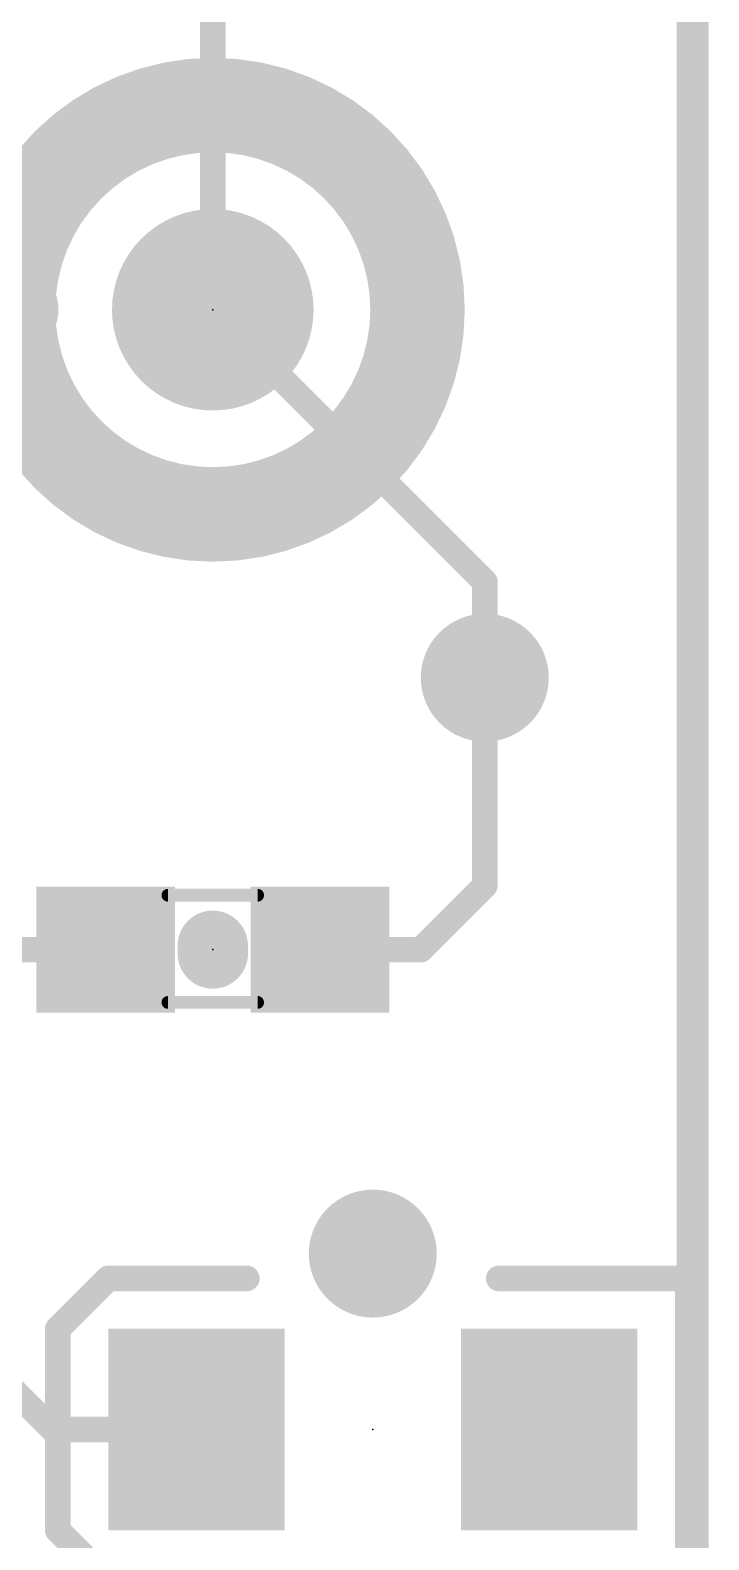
# Model space of a CAD drawing. Extents: x -2.8 to 25.5, y -2.5 to 56.
# Drawn here: x 20.14 to 25.53, y 30.87 to 42.86 of the extents above; entities that cross this region are included whole.
import ezdxf

# ---------------------------------------------------------------- set-up
doc = ezdxf.new("R2010")
doc.units = 0
for name, color, linetype in [('1', 12, 'CONTINUOUS'), ('16', 132, 'CONTINUOUS'), ('18', 110, 'CONTINUOUS'), ('20', 53, 'CONTINUOUS'), ('21', 41, 'CONTINUOUS'), ('23', 53, 'CONTINUOUS'), ('51', 53, 'CONTINUOUS')]:
    doc.layers.add(name, color=color, linetype=linetype)

# ---------------------------------------------------------------- blocks, each defined once
blk = doc.blocks.new('RECT')
blk.add_solid([(-0.5, -0.5), (0.5, -0.5), (-0.5, 0.5), (0.5, 0.5)])
blk = doc.blocks.new('PIE')
at = {"const_width": 0.5}
blk.add_lwpolyline([(0, -0.25, 1), (0, 0.25, 1), (0, -0.25)], format="xyb", dxfattribs=at)
blk = doc.blocks.new('ROUNDV')
at = {"const_width": 0.5}
blk.add_lwpolyline([(0, -0.25, 1), (0, 0.25, 1), (0, -0.25)], format="xyb", dxfattribs=at)

msp = doc.modelspace()

# ---------------------------------------------------------------- linework, layer by layer
at = {"layer": '1'}
for points, const_width in [([(25.4, 55.88), (25.4, 0)], 0.254), ([(23.749, 36.068), (23.749, 37.719)], 0.2032), ([(23.241, 35.56), (23.749, 36.068)], 0.2032), ([(19.431, 35.56), (20.74, 35.56)], 0.2032), ([(22.44, 35.56), (22.86, 35.56)], 0.254), ([(22.44, 35.56), (23.241, 35.56)], 0.2032), ([(18.415, 33.655), (20.32, 31.75)], 0.2032), ([(20.32, 31.75), (21.46, 31.75)], 0.2032)]:
    msp.add_lwpolyline(points, dxfattribs=dict(at, const_width=const_width))
for points, const_width in [([(21.59, 39.015, 1), (21.59, 42.265, 1), (21.59, 39.015)], 0.75), ([(23.7998, 37.719, 1), (23.6982, 37.719)], 0.1016), ([(23.6982, 36.068, 1), (23.7998, 36.068)], 0.1016), ([(23.7849, 36.0321, 1), (23.7131, 36.1039)], 0.1016), ([(20.74, 35.5092, 1), (20.74, 35.6108)], 0.1016), ([(22.44, 35.6235, 1), (22.44, 35.4965)], 0.127), ([(22.44, 35.6108, 1), (22.44, 35.5092)], 0.1016), ([(22.86, 35.4965, 1), (22.86, 35.6235)], 0.127), ([(23.2051, 35.5959, 1), (23.2769, 35.5241)], 0.1016), ([(23.241, 35.5092, 1), (23.241, 35.6108)], 0.1016), ([(20.32, 31.8008, 1), (20.32, 31.6992)], 0.1016), ([(20.2841, 31.7141, 1), (20.3559, 31.7859)], 0.1016), ([(21.46, 31.6992, 1), (21.46, 31.8008)], 0.1016)]:
    msp.add_lwpolyline(points, format="xyb", dxfattribs=dict(at, const_width=const_width))
at = {"layer": '16'}
for points, const_width in [([(25.4, 55.88), (25.4, 0)], 0.254), ([(21.59, 40.64), (21.59, 44.45)], 0.2032), ([(23.749, 38.481), (21.59, 40.64)], 0.2032), ([(23.749, 37.719), (23.749, 38.481)], 0.2032)]:
    msp.add_lwpolyline(points, dxfattribs=dict(at, const_width=const_width))
at = {"layer": '16', "const_width": 0.1016}
for points in [[(21.6259, 40.6759, 1), (21.5541, 40.6041)], [(21.5392, 40.64, 1), (21.6408, 40.64)], [(23.7998, 38.481, 1), (23.6982, 38.481)], [(23.7131, 38.4451, 1), (23.7849, 38.5169)], [(23.6982, 37.719, 1), (23.7998, 37.719)]]:
    msp.add_lwpolyline(points, format="xyb", dxfattribs=at)
at = {"layer": '20', "const_width": 0.254}
msp.add_lwpolyline([(25.4, 55.88), (25.4, 0)], dxfattribs=at)
at = {"layer": '21'}
for points, const_width in [([(21.59, 35.5905), (21.59, 35.5295)], 0.5588), ([(20.76, 32.95), (20.36, 32.55)], 0.2032), ([(21.86, 32.95), (20.76, 32.95)], 0.2032), ([(23.86, 32.95), (25.36, 32.95)], 0.2032), ([(25.36, 32.95), (25.36, 30.55)], 0.2032), ([(20.36, 32.55), (20.36, 30.95)], 0.2032), ([(20.36, 30.95), (20.76, 30.55)], 0.2032)]:
    msp.add_lwpolyline(points, dxfattribs=dict(at, const_width=const_width))
for points, const_width in [([(21.7297, 35.5905, 1), (21.4503, 35.5905)], 0.2794), ([(21.4503, 35.5295, 1), (21.7297, 35.5295)], 0.2794), ([(20.76, 33.0008, 1), (20.76, 32.8992)], 0.1016), ([(20.7959, 32.9141, 1), (20.7241, 32.9859)], 0.1016), ([(21.86, 32.8992, 1), (21.86, 33.0008)], 0.1016), ([(23.86, 33.0008, 1), (23.86, 32.8992)], 0.1016), ([(25.4108, 32.95, 1), (25.3092, 32.95)], 0.1016), ([(25.36, 32.8992, 1), (25.36, 33.0008)], 0.1016), ([(20.4108, 32.55, 1), (20.3092, 32.55)], 0.1016), ([(20.3241, 32.5859, 1), (20.3959, 32.5141)], 0.1016), ([(20.3959, 30.9859, 1), (20.3241, 30.9141)], 0.1016), ([(20.3092, 30.95, 1), (20.4108, 30.95)], 0.1016)]:
    msp.add_lwpolyline(points, format="xyb", dxfattribs=dict(at, const_width=const_width))
at = {"layer": '23'}
for p in [(21.59, 40.64), (21.59, 35.56), (22.86, 31.75)]:
    msp.add_point(p, dxfattribs=at)
at = {"layer": '51', "const_width": 0.1016}
for points in [[(21.234, 35.992), (21.946, 35.992)], [(21.234, 35.141), (21.946, 35.141)]]:
    msp.add_lwpolyline(points, dxfattribs=at)
at = {"layer": '51', "const_width": 0.0508}
for points in [[(21.234, 36.0174, 1), (21.234, 35.9666)], [(21.946, 35.9666, 1), (21.946, 36.0174)], [(21.234, 35.1664, 1), (21.234, 35.1156)], [(21.946, 35.1156, 1), (21.946, 35.1664)]]:
    msp.add_lwpolyline(points, format="xyb", dxfattribs=at)

# ---------------------------------------------------------------- block references
at = {"layer": '1'}
for p, xscale, yscale in [((21.59, 40.64), 1.6, 1.6), ((19.99, 40.64), 0.75, 0.75)]:
    msp.add_blockref('PIE', p, dxfattribs=dict(at, xscale=xscale, yscale=yscale))
at = {"layer": '1', "xscale": 1.1}
for p in [(20.74, 35.56), (22.44, 35.56)]:
    msp.add_blockref('RECT', p, dxfattribs=at)
at = {"layer": '1', "xscale": 1.6, "yscale": 1.4, "rotation": 270}
for p in [(21.46, 31.75), (24.26, 31.75)]:
    msp.add_blockref('RECT', p, dxfattribs=at)
at = {"layer": '18', "xscale": 1.016, "yscale": 1.016}
for p in [(21.59, 40.64), (21.59, 40.64), (23.749, 37.719), (23.749, 37.719), (22.86, 33.147), (22.86, 33.147)]:
    msp.add_blockref('ROUNDV', p, dxfattribs=at)
at = {"layer": '51', "xscale": 0.5001, "yscale": 0.95}
for p in [(21.0019, 35.5651), (22.1702, 35.5651)]:
    msp.add_blockref('RECT', p, dxfattribs=at)

doc.saveas('drawing.dxf')
